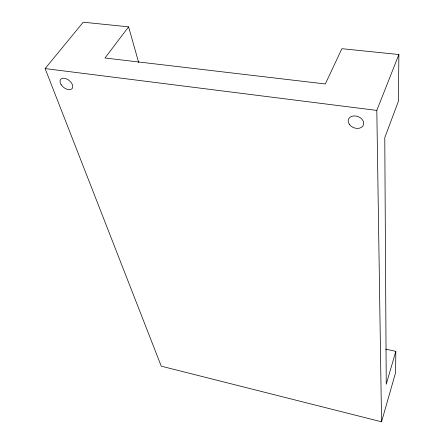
<?xml version="1.0" encoding="UTF-8"?>
<svg xmlns="http://www.w3.org/2000/svg" width="444" height="444" viewBox="0 0 444 444"><rect width="100%" height="100%" fill="white"/><g stroke="black" fill="none" stroke-linecap="round" stroke-linejoin="round"><path stroke-width="0.67" d="M385.714 349.112L395.815 351.359L395.593 372.638L381.551 421.8L161.255 366.172L45.122 68.587L83.239 22.2L128.594 26.845L138.717 62.704M128.594 26.845L104.962 58.009L325.313 83.972L341.88 48.69L398.879 54.529L398.396 101.26L384.776 137.701L386.241 384.243L395.815 351.359M381.551 421.8L376.812 110.417L398.879 54.529M45.122 68.587L376.812 110.417M349.328 124.32A8.003 5.961 20.9 0 0 362.781 126.179A8.003 5.961 20.9 0 0 355.772 116.001A8.003 5.961 20.9 0 0 349.328 124.32M61.111 84.61A7.365 4.429 38.5 0 0 72.156 88.55A7.365 4.429 38.5 0 0 65.962 78.666A7.365 4.429 38.5 0 0 61.111 84.61"/></g></svg>
